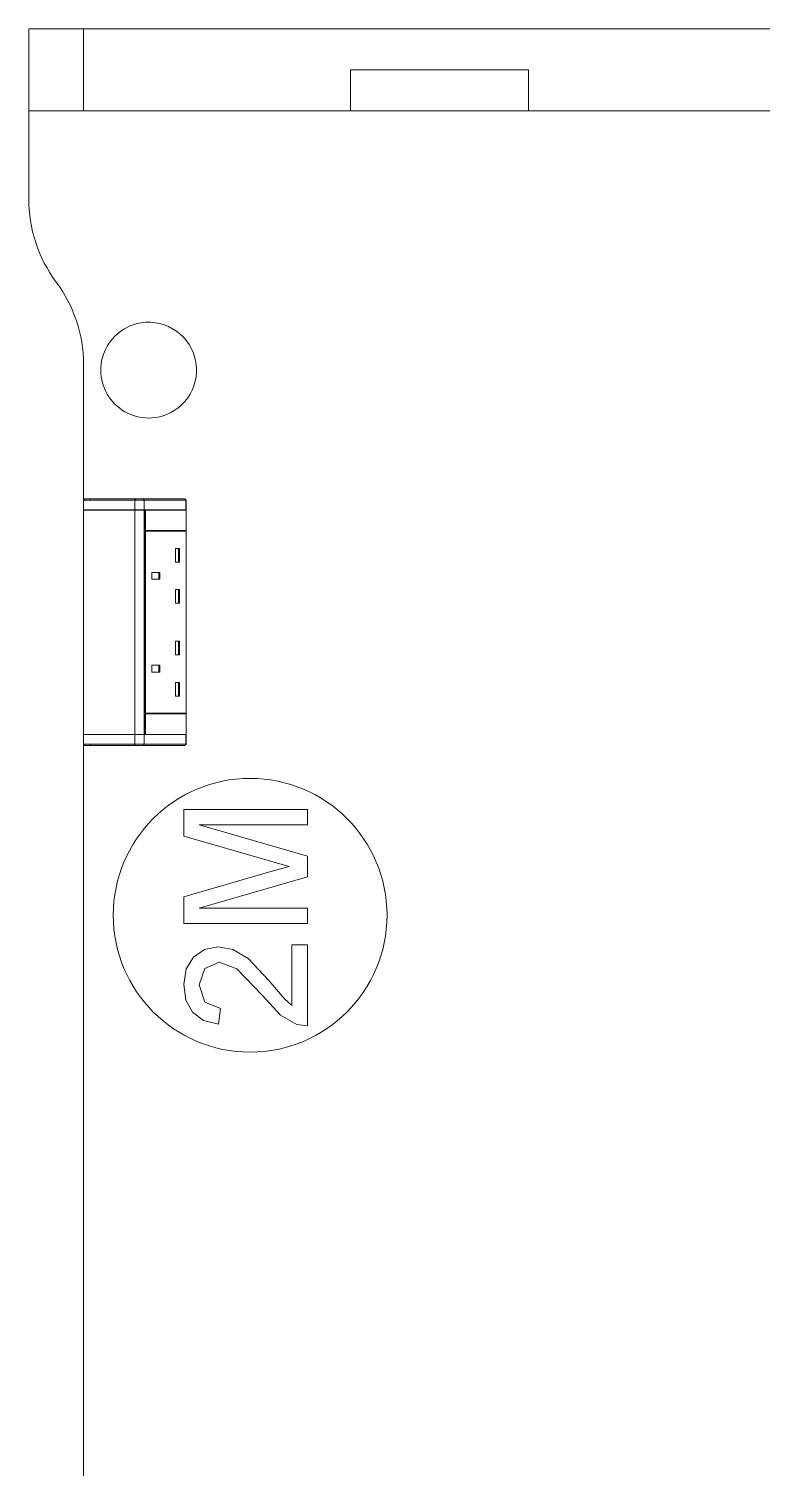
# Model space of a CAD drawing. Header units: millimetres. Extents: x 79795 to 317870, y -36033 to 97293.
# Drawn here: x 206623 to 207159, y 9948 to 11000 of the extents above; entities that cross this region are included whole.
import ezdxf

# ---------------------------------------------------------------- set-up
doc = ezdxf.new("R2010")
doc.units = ezdxf.units.MM
doc.header["$MEASUREMENT"] = 0
doc.layers.add('I-FURN', color=8, linetype='CONTINUOUS', lineweight=9)

msp = doc.modelspace()

# ---------------------------------------------------------------- linework, layer by layer
at = {"layer": 'I-FURN'}
for p, q in [((206662.8, 10999.8), (206622.8, 10999.8)), ((206622.8, 10999.8), (207422.8, 10999.8)), ((206622.8, 10939.8), (206622.8, 10999.8)), ((206622.8, 10939.8), (206622.8, 10999.8)), ((206622.8, 10999.8), (206622.8, 10875.9)), ((207422.8, 10999.8), (206622.8, 10999.8)), ((206622.8, 10999.8), (207422.8, 10999.8)), ((206622.8, 10875.9), (206622.8, 10999.8)), ((207382.8, 10999.8), (206662.8, 10999.8)), ((206662.8, 10939.8), (206662.8, 10999.8)), ((206662.8, 10939.8), (206662.8, 10999.8)), ((206857.8, 10939.8), (206857.8, 10969.8)), ((206857.8, 10969.8), (206987.8, 10969.8)), ((206857.8, 10939.8), (206857.8, 10969.8)), ((206987.8, 10969.8), (206857.8, 10969.8)), ((206987.8, 10939.8), (206987.8, 10969.8)), ((206987.8, 10969.8), (206987.8, 10939.8)), ((206857.8, 10939.8), (206622.8, 10939.8)), ((206622.8, 10939.8), (206662.8, 10939.8)), ((206662.8, 10939.8), (207382.8, 10939.8)), ((206987.8, 10939.8), (206857.8, 10939.8)), ((207422.8, 10939.8), (206987.8, 10939.8)), ((206662.8, 10754.8), (206662.8, 10655.3)), ((206662.8, 10655.3), (206662.8, 10754.8)), ((206662.8, 10648.3), (206662.8, 10655.3)), ((206700.3, 10655.3), (206662.8, 10655.3)), ((206662.8, 10655.3), (206662.8, 10648.3)), ((206667.8, 10656.3), (206663.8, 10656.3)), ((206663.8, 10656.3), (206700.9, 10656.3)), ((206667.8, 10656.3), (206667.8, 10655.3)), ((206706.4, 10656.3), (206667.8, 10656.3)), ((206707.2, 10655.3), (206700.3, 10655.3)), ((206700.3, 10655.3), (206700.3, 10648.3)), ((206700.9, 10656.3), (206706.4, 10656.3)), ((206706.4, 10656.3), (206736.7, 10656.3)), ((206706.4, 10656.3), (206736.7, 10656.3)), ((206737.5, 10655.3), (206707.2, 10655.3)), ((206707.2, 10655.3), (206707.2, 10648.3)), ((206737.3, 10656), (206737.3, 10656)), ((206737.7, 10655.3), (206737.5, 10655.3)), ((206737.5, 10655.3), (206737.5, 10648.3)), ((206737.7, 10655.3), (206737.7, 10648.3)), ((206737.7, 10655.3), (206737.7, 10648.3)), ((206737.7, 10648.3), (206737.7, 10655.3)), ((206700.3, 10648.3), (206662.8, 10648.3)), ((206662.8, 10484.3), (206662.8, 10648.2)), ((206662.8, 10648.2), (206662.8, 10484.3)), ((206662.8, 10648.2), (206700.3, 10648.2)), ((206707.2, 10648.3), (206700.3, 10648.3)), ((206700.3, 10648.2), (206700.3, 10484.3)), ((206700.3, 10648.2), (206707.2, 10648.2)), ((206737.5, 10648.3), (206707.2, 10648.3)), ((206707.2, 10648.2), (206707.2, 10484.3)), ((206707.8, 10648.2), (206707.2, 10648.2)), ((206707.8, 10633.2), (206707.8, 10648.2)), ((206708, 10648.2), (206708, 10633.2)), ((206737.9, 10648.2), (206708, 10648.2)), ((206737.7, 10648.3), (206737.5, 10648.3)), ((206737.7, 10648.2), (206737.7, 10484.3)), ((206737.9, 10633.2), (206737.9, 10648.2)), ((206708, 10633.2), (206737.9, 10633.2)), ((206737.5, 10632.7), (206737.5, 10633.2)), ((206707.8, 10499.7), (206707.8, 10632.7)), ((206708, 10632.7), (206708, 10499.7)), ((206737.9, 10632.7), (206708, 10632.7)), ((206737.9, 10499.7), (206737.9, 10632.7)), ((206732.8, 10620.1), (206730, 10620.1)), ((206730, 10620.1), (206730, 10610.1)), ((206732.1, 10620.1), (206732.1, 10610.1)), ((206732.8, 10620.1), (206732.8, 10610.1)), ((206712.8, 10597.6), (206712.8, 10602.6)), ((206712.8, 10602.6), (206718.5, 10602.6)), ((206717.8, 10602.6), (206717.8, 10597.6)), ((206718.5, 10602.6), (206718.5, 10597.6)), ((206732.8, 10610.1), (206730, 10610.1)), ((206718.5, 10597.6), (206712.8, 10597.6)), ((206732.8, 10590.1), (206730, 10590.1)), ((206730, 10590.1), (206730, 10580.1)), ((206732.1, 10590.1), (206732.1, 10580.1)), ((206732.8, 10590.1), (206732.8, 10580.1)), ((206732.8, 10580.1), (206730, 10580.1)), ((206732.8, 10552.3), (206730, 10552.3)), ((206730, 10552.3), (206730, 10542.3)), ((206732.1, 10552.3), (206732.1, 10542.3)), ((206732.8, 10552.3), (206732.8, 10542.3)), ((206732.8, 10542.3), (206730, 10542.3)), ((206718.5, 10534.8), (206712.8, 10534.8)), ((206712.8, 10534.8), (206712.8, 10529.8)), ((206718.5, 10529.8), (206712.8, 10529.8)), ((206717.8, 10534.8), (206717.8, 10529.8)), ((206718.5, 10534.8), (206718.5, 10529.8)), ((206732.8, 10522.3), (206730, 10522.3)), ((206730, 10522.3), (206730, 10512.3)), ((206732.1, 10522.3), (206732.1, 10512.3)), ((206732.8, 10522.3), (206732.8, 10512.3)), ((206732.8, 10512.3), (206730, 10512.3)), ((206707.8, 10484.3), (206707.8, 10499.2)), ((206737.9, 10499.7), (206708, 10499.7)), ((206708, 10499.2), (206708, 10484.2)), ((206737.9, 10499.2), (206708, 10499.2)), ((206737.5, 10499.2), (206737.5, 10499.7)), ((206737.9, 10484.2), (206737.9, 10499.2)), ((206700.3, 10484.3), (206662.8, 10484.3)), ((206662.8, 10477.1), (206662.8, 10484.1)), ((206662.8, 10477.1), (206662.8, 10484.1)), ((206662.8, 10484.1), (206700.3, 10484.1)), ((206662.8, 10477.1), (206662.8, 9644.8)), ((206662.8, 9644.8), (206662.8, 10477.1)), ((206662.8, 10477.1), (206700.3, 10477.1)), ((206663.8, 10476.1), (206663.8, 10476.1)), ((206700.9, 10476.1), (206663.8, 10476.1)), ((206663.8, 10476.1), (206667.8, 10476.1)), ((206667.8, 10477.1), (206667.8, 10476.1)), ((206667.8, 10476.1), (206706.4, 10476.1)), ((206707.2, 10484.3), (206700.3, 10484.3)), ((206700.3, 10477.1), (206700.3, 10484.1)), ((206700.3, 10484.1), (206707.2, 10484.1)), ((206700.3, 10477.1), (206707.2, 10477.1)), ((206706.4, 10476.1), (206700.9, 10476.1)), ((206708, 10484.2), (206705.6, 10484.2)), ((206736.7, 10476.1), (206706.4, 10476.1)), ((206736.7, 10476.1), (206706.4, 10476.1)), ((206707.2, 10484.3), (206707.8, 10484.3)), ((206707.2, 10477.1), (206707.2, 10484.1)), ((206707.2, 10484.1), (206737.5, 10484.1)), ((206707.2, 10477.1), (206737.5, 10477.1)), ((206708, 10484.2), (206737.9, 10484.2)), ((206737.3, 10476.4), (206737.3, 10476.4)), ((206737.5, 10477.1), (206737.5, 10484.1)), ((206737.5, 10484.1), (206737.7, 10484.1)), ((206737.5, 10477.1), (206737.7, 10477.1)), ((206737.7, 10484.1), (206737.7, 10477.1)), ((206737.7, 10484.1), (206737.7, 10477.1)), ((206737.7, 10484.1), (206737.7, 10477.1)), ((206826.4, 10429.4), (206736, 10429.4)), ((206736, 10429.4), (206736, 10409.9)), ((206826.4, 10418.1), (206826.4, 10429.4)), ((206826.4, 10395.4), (206747.3, 10418.1)), ((206747.3, 10418.1), (206826.4, 10418.1)), ((206736, 10409.9), (206798.6, 10391.8)), ((206798.6, 10391.8), (206813, 10387.7)), ((206826.4, 10380.1), (206826.4, 10395.4)), ((206799.7, 10384), (206736, 10365.5)), ((206813, 10387.7), (206799.7, 10384)), ((206747.3, 10357.3), (206826.4, 10380.1)), ((206736, 10365.5), (206736, 10346)), ((206826.4, 10357.3), (206747.3, 10357.3)), ((206826.4, 10346), (206826.4, 10357.3)), ((206736, 10346), (206826.4, 10346)), ((206761.2, 10329.1), (206751.3, 10327.2)), ((206771.9, 10327.1), (206761.2, 10329.1)), ((206815.1, 10330.5), (206815.1, 10286.1)), ((206826.4, 10330.5), (206815.1, 10330.5)), ((206826.4, 10271.2), (206826.4, 10330.5)), ((206743.2, 10321.6), (206737.8, 10312.9)), ((206751.3, 10327.2), (206743.2, 10321.6)), ((206751.5, 10313.2), (206761.9, 10317.8)), ((206761.9, 10317.8), (206774.7, 10312.9)), ((206783, 10320.4), (206771.9, 10327.1)), ((206798.5, 10304.2), (206783, 10320.4)), ((206737.8, 10312.9), (206736, 10301.4)), ((206747.3, 10301.2), (206751.5, 10313.2)), ((206774.7, 10312.9), (206793.5, 10293.4)), ((206736, 10301.4), (206737.6, 10290)), ((206751.4, 10288.6), (206747.3, 10301.2)), ((206809.3, 10291.2), (206798.5, 10304.2)), ((206737.6, 10290), (206742.5, 10281.2)), ((206762.8, 10283.9), (206751.4, 10288.6)), ((206793.5, 10293.4), (206806.6, 10279.2)), ((206815.1, 10286.1), (206809.3, 10291.2)), ((206742.5, 10281.2), (206750.5, 10275.3)), ((206761.4, 10272.6), (206762.8, 10283.9)), ((206806.6, 10279.2), (206818.6, 10272.4)), ((206750.5, 10275.3), (206761.4, 10272.6)), ((206818.6, 10272.4), (206826.4, 10271.2))]:
    msp.add_line(p, q, dxfattribs=at)
at = {"layer": 'I-FURN', "flags": 128}
for points in [[(206663.8, 10656.3), (206663.8, 10656.3), (206663.7, 10656.3), (206663.7, 10656.2), (206663.7, 10656.2), (206663.6, 10656.2), (206663.6, 10656.2), (206663.5, 10656.2), (206663.5, 10656.2), (206663.5, 10656.2), (206663.4, 10656.2), (206663.4, 10656.2), (206663.4, 10656.1), (206663.3, 10656.1), (206663.3, 10656.1), (206663.3, 10656.1), (206663.2, 10656.1), (206663.2, 10656), (206663.2, 10656), (206663.1, 10656), (206663.1, 10656), (206663.1, 10655.9), (206663.1, 10655.9), (206663, 10655.9), (206663, 10655.8), (206663, 10655.8), (206663, 10655.8), (206662.9, 10655.7), (206662.9, 10655.7), (206662.9, 10655.7), (206662.9, 10655.6), (206662.9, 10655.6), (206662.9, 10655.5), (206662.9, 10655.5), (206662.8, 10655.5), (206662.8, 10655.4), (206662.8, 10655.4), (206662.8, 10655.3), (206662.8, 10655.3), (206662.8, 10655.3), (206662.8, 10655.3)], [(206667.8, 10656.3), (206667.7, 10656.3), (206667.5, 10656.3), (206667.3, 10656.3), (206667.2, 10656.3), (206667, 10656.3), (206666.9, 10656.3), (206666.7, 10656.3), (206666.6, 10656.3), (206666.4, 10656.3), (206666.3, 10656.3), (206666.1, 10656.3), (206666, 10656.3), (206665.8, 10656.3), (206665.7, 10656.3), (206665.6, 10656.3), (206665.4, 10656.3), (206665.3, 10656.3), (206665.2, 10656.3), (206665.1, 10656.3), (206665, 10656.3), (206664.8, 10656.3), (206664.7, 10656.3), (206664.6, 10656.3), (206664.5, 10656.3), (206664.5, 10656.3), (206664.4, 10656.3), (206664.3, 10656.3), (206664.2, 10656.3), (206664.2, 10656.3), (206664.1, 10656.3), (206664, 10656.3), (206664, 10656.3), (206663.9, 10656.3), (206663.9, 10656.3), (206663.9, 10656.3), (206663.9, 10656.3), (206663.8, 10656.3), (206663.8, 10656.3), (206663.8, 10656.3)], [(206663.8, 10656.3), (206663.8, 10656.3), (206663.8, 10656.3)], [(206663.8, 10656.3), (206664.1, 10656.3), (206664.5, 10656.3), (206665.1, 10656.3), (206665.8, 10656.3), (206666.6, 10656.3), (206667.5, 10656.3), (206668.6, 10656.3), (206669.8, 10656.3), (206671.1, 10656.3), (206672.6, 10656.3), (206674.2, 10656.3), (206675.9, 10656.3), (206677.7, 10656.3), (206679.6, 10656.3), (206681.7, 10656.3), (206683.8, 10656.3), (206686.1, 10656.3), (206688.4, 10656.3), (206690.9, 10656.3), (206693.5, 10656.3), (206696.1, 10656.3), (206698.8, 10656.3), (206700.9, 10656.3)], [(206700.9, 10656.3), (206701, 10656.3), (206701.1, 10656.3), (206701.3, 10656.3), (206701.4, 10656.3), (206701.6, 10656.3), (206701.7, 10656.3), (206701.9, 10656.3), (206702, 10656.3), (206702.2, 10656.3), (206702.3, 10656.3), (206702.5, 10656.3), (206702.6, 10656.3), (206702.8, 10656.3), (206703, 10656.3), (206703.1, 10656.3), (206703.3, 10656.3), (206703.4, 10656.3), (206703.6, 10656.3), (206703.7, 10656.3), (206703.9, 10656.3), (206704.1, 10656.3), (206704.2, 10656.3), (206704.4, 10656.3), (206704.5, 10656.3), (206704.7, 10656.3), (206704.8, 10656.3), (206705, 10656.3), (206705.1, 10656.3), (206705.2, 10656.3), (206705.4, 10656.3), (206705.5, 10656.3), (206705.6, 10656.3), (206705.8, 10656.3), (206705.9, 10656.3), (206706, 10656.3), (206706.1, 10656.3), (206706.2, 10656.3), (206706.3, 10656.3), (206706.4, 10656.3)], [(206737.7, 10655.3), (206737.7, 10655.3), (206737.7, 10655.3), (206737.7, 10655.4), (206737.7, 10655.4), (206737.6, 10655.5), (206737.6, 10655.5), (206737.6, 10655.5), (206737.6, 10655.6), (206737.6, 10655.6), (206737.6, 10655.6), (206737.6, 10655.7), (206737.6, 10655.7), (206737.5, 10655.8)], [(206662.8, 10477.1), (206662.8, 10477.1), (206662.8, 10477.1), (206662.8, 10477), (206662.8, 10477), (206662.8, 10476.9), (206662.9, 10476.9), (206662.9, 10476.9), (206662.9, 10476.8), (206662.9, 10476.8), (206662.9, 10476.7), (206662.9, 10476.7), (206662.9, 10476.7), (206663, 10476.6), (206663, 10476.6), (206663, 10476.6), (206663, 10476.5), (206663, 10476.5), (206663.1, 10476.5), (206663.1, 10476.4), (206663.1, 10476.4), (206663.2, 10476.4), (206663.2, 10476.4), (206663.2, 10476.3), (206663.2, 10476.3), (206663.3, 10476.3), (206663.3, 10476.3), (206663.4, 10476.2), (206663.4, 10476.2), (206663.4, 10476.2), (206663.5, 10476.2), (206663.5, 10476.2), (206663.5, 10476.2), (206663.6, 10476.2), (206663.6, 10476.2), (206663.7, 10476.1), (206663.7, 10476.1), (206663.7, 10476.1), (206663.8, 10476.1), (206663.8, 10476.1), (206663.8, 10476.1)], [(206700.9, 10476.1), (206698.1, 10476.1), (206695.4, 10476.1), (206692.8, 10476.1), (206690.2, 10476.1), (206687.8, 10476.1), (206685.5, 10476.1), (206683.3, 10476.1), (206681.1, 10476.1), (206679.1, 10476.1), (206677.2, 10476.1), (206675.4, 10476.1), (206673.8, 10476.1), (206672.2, 10476.1), (206670.8, 10476.1), (206669.5, 10476.1), (206668.3, 10476.1), (206667.3, 10476.1), (206666.3, 10476.1), (206665.6, 10476.1), (206664.9, 10476.1), (206664.4, 10476.1), (206664, 10476.1), (206663.8, 10476.1)], [(206663.8, 10476.1), (206663.8, 10476.1), (206663.8, 10476.1), (206663.9, 10476.1), (206663.9, 10476.1), (206663.9, 10476.1), (206663.9, 10476.1), (206664, 10476.1), (206664, 10476.1), (206664.1, 10476.1), (206664.1, 10476.1), (206664.2, 10476.1), (206664.3, 10476.1), (206664.4, 10476.1), (206664.4, 10476.1), (206664.5, 10476.1), (206664.6, 10476.1), (206664.7, 10476.1), (206664.8, 10476.1), (206664.9, 10476.1), (206665, 10476.1), (206665.2, 10476.1), (206665.3, 10476.1), (206665.4, 10476.1), (206665.5, 10476.1), (206665.7, 10476.1), (206665.8, 10476.1), (206665.9, 10476.1), (206666.1, 10476.1), (206666.2, 10476.1), (206666.4, 10476.1), (206666.5, 10476.1), (206666.7, 10476.1), (206666.8, 10476.1), (206667, 10476.1), (206667.1, 10476.1), (206667.3, 10476.1), (206667.5, 10476.1), (206667.6, 10476.1), (206667.8, 10476.1), (206667.8, 10476.1)], [(206706.4, 10476.1), (206706.3, 10476.1), (206706.2, 10476.1), (206706.1, 10476.1), (206706, 10476.1), (206705.9, 10476.1), (206705.8, 10476.1), (206705.6, 10476.1), (206705.5, 10476.1), (206705.4, 10476.1), (206705.2, 10476.1), (206705.1, 10476.1), (206705, 10476.1), (206704.8, 10476.1), (206704.7, 10476.1), (206704.5, 10476.1), (206704.4, 10476.1), (206704.2, 10476.1), (206704.1, 10476.1), (206703.9, 10476.1), (206703.7, 10476.1), (206703.6, 10476.1), (206703.4, 10476.1), (206703.3, 10476.1), (206703.1, 10476.1), (206703, 10476.1), (206702.8, 10476.1), (206702.6, 10476.1), (206702.5, 10476.1), (206702.3, 10476.1), (206702.2, 10476.1), (206702, 10476.1), (206701.9, 10476.1), (206701.7, 10476.1), (206701.6, 10476.1), (206701.4, 10476.1), (206701.3, 10476.1), (206701.1, 10476.1), (206701, 10476.1), (206700.9, 10476.1)], [(206737.5, 10476.6), (206737.6, 10476.7), (206737.6, 10476.7), (206737.6, 10476.7), (206737.6, 10476.8), (206737.6, 10476.8), (206737.6, 10476.8), (206737.6, 10476.9), (206737.6, 10476.9), (206737.7, 10477), (206737.7, 10477), (206737.7, 10477), (206737.7, 10477.1), (206737.7, 10477.1), (206737.7, 10477.1)]]:
    msp.add_lwpolyline(points, dxfattribs=at)
at = {"layer": 'I-FURN'}
for centre, radius, start, end in [((206722.9, 10874.8), 100, 179.3744, 216.8699), ((206722.9, 10874.8), 100, 179.3744, 216.8699), ((206562.8, 10754.8), 100, 0, 36.8699), ((206562.8, 10754.8), 100, 0, 36.8699), ((206710.4, 10750.4), 35, 105, 165), ((206710.4, 10750.4), 35, 285, 105), ((206710.4, 10750.4), 35, 165.2996, 285), ((206784.5, 10352.1), 100, 90, 270), ((206784.5, 10352.1), 100, 270, 90)]:
    msp.add_arc(centre, radius, start, end, dxfattribs=at)
at = {"layer": 'I-FURN', "extrusion": (0, 0, -1)}
for centre, major_axis, ratio, start_param, end_param in [((206663.8, 10655.3), (0, -1), 0.998113, 1.570796, 3.141593), ((206700.9, 10655.3), (0, -1), 0.56467, 1.570796, 3.141593), ((206706.4, 10655.3), (0, -1), 0.819152, 3.141593, 4.712389), ((206736.7, 10655.3), (0, 1), 0.819152, 0, 1.570796), ((206663.8, 10477.1), (0, -1), 0.998113, 0, 1.570796), ((206700.9, 10477.1), (0, -1), 0.56467, 0, 1.570796), ((206706.4, 10477.1), (0, -1), 0.819152, 4.712389, 6.283185), ((206736.7, 10477.1), (0, -1), 0.819152, 4.712389, 6.283185)]:
    msp.add_ellipse(centre, major_axis=major_axis, ratio=ratio, start_param=start_param, end_param=end_param, dxfattribs=at)

doc.saveas('drawing.dxf')
